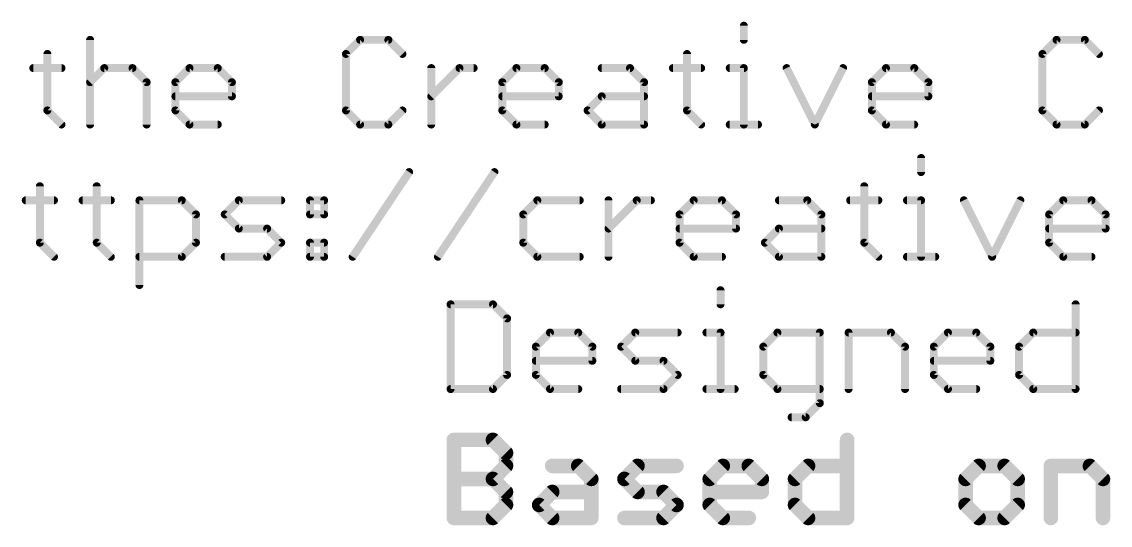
# Model space of a CAD drawing. Extents: x -24 to 83, y -23 to 53.
# Drawn here: x -0.54 to 20.36, y -22.86 to -13.19 of the extents above; entities that cross this region are included whole.
import ezdxf

# ---------------------------------------------------------------- set-up
doc = ezdxf.new("R2010")
doc.units = 0
doc.layers.add('51', color=53, linetype='CONTINUOUS')

msp = doc.modelspace()

# ---------------------------------------------------------------- linework, layer by layer
at = {"layer": '51'}
for points, const_width in [([(13.3262, -13.2656), (13.3262, -13.5368)], 0.1524), ([(0.7764, -13.5368), (0.7764, -15.1638)], 0.1524), ([(5.959, -13.5368), (5.6879, -13.808)], 0.1524), ([(6.5014, -13.5368), (5.959, -13.5368)], 0.1524), ([(6.7725, -13.808), (6.5014, -13.5368)], 0.1524), ([(19.3291, -13.5368), (19.058, -13.808)], 0.1524), ([(19.8715, -13.5368), (19.3291, -13.5368)], 0.1524), ([(20.1426, -13.808), (19.8715, -13.5368)], 0.1524), ([(-0.0439, -13.808), (-0.0439, -14.8926)], 0.1524), ([(5.6879, -13.808), (5.6879, -14.8926)], 0.1524), ([(12.2348, -13.808), (12.2348, -14.8926)], 0.1524), ([(19.058, -13.808), (19.058, -14.8926)], 0.1524), ([(-0.315, -14.0791), (0.2273, -14.0791)], 0.1524), ([(0.7764, -14.3503), (1.0476, -14.0791)], 0.1524), ([(1.0476, -14.0791), (1.5899, -14.0791)], 0.1524), ([(1.5899, -14.0791), (1.8611, -14.3503)], 0.1524), ([(2.4136, -14.3503), (2.6847, -14.0791)], 0.1524), ([(2.6847, -14.0791), (3.2271, -14.0791)], 0.1524), ([(3.2271, -14.0791), (3.4982, -14.3503)], 0.1524), ([(7.325, -15.1638), (7.325, -14.0791)], 0.1524), ([(7.325, -14.6215), (7.8674, -14.0791)], 0.1524), ([(7.8674, -14.0791), (8.1385, -14.0791)], 0.1524), ([(8.6893, -14.3503), (8.9605, -14.0791)], 0.1524), ([(8.9605, -14.0791), (9.5028, -14.0791)], 0.1524), ([(9.5028, -14.0791), (9.774, -14.3503)], 0.1524), ([(10.5976, -14.0791), (11.14, -14.0791)], 0.1524), ([(11.14, -14.0791), (11.4111, -14.3503)], 0.1524), ([(11.9636, -14.0791), (12.506, -14.0791)], 0.1524), ([(13.0551, -14.0791), (13.3262, -14.0791)], 0.1524), ([(13.3262, -14.0791), (13.3262, -15.1638)], 0.1524), ([(14.1465, -14.0791), (14.6888, -15.1638)], 0.1524), ([(14.6888, -15.1638), (15.2312, -14.0791)], 0.1524), ([(15.7837, -14.3503), (16.0548, -14.0791)], 0.1524), ([(16.0548, -14.0791), (16.5972, -14.0791)], 0.1524), ([(16.5972, -14.0791), (16.8683, -14.3503)], 0.1524), ([(1.8611, -14.3503), (1.8611, -15.1638)], 0.1524), ([(2.4136, -14.8926), (2.4136, -14.3503)], 0.1524), ([(3.4982, -14.3503), (3.4982, -14.6215)], 0.1524), ([(8.6893, -14.8926), (8.6893, -14.3503)], 0.1524), ([(9.774, -14.3503), (9.774, -14.6215)], 0.1524), ([(11.4111, -14.3503), (11.4111, -15.1638)], 0.1524), ([(15.7837, -14.8926), (15.7837, -14.3503)], 0.1524), ([(16.8683, -14.3503), (16.8683, -14.6215)], 0.1524), ([(3.4982, -14.6215), (2.4136, -14.6215)], 0.1524), ([(9.774, -14.6215), (8.6893, -14.6215)], 0.1524), ([(10.3265, -14.8926), (10.5976, -14.6215)], 0.1524), ([(10.5976, -14.6215), (11.4111, -14.6215)], 0.1524), ([(16.8683, -14.6215), (15.7837, -14.6215)], 0.1524), ([(-0.0439, -14.8926), (0.2273, -15.1638)], 0.1524), ([(2.6847, -15.1638), (2.4136, -14.8926)], 0.1524), ([(5.6879, -14.8926), (5.959, -15.1638)], 0.1524), ([(6.5014, -15.1638), (6.7725, -14.8926)], 0.1524), ([(8.9605, -15.1638), (8.6893, -14.8926)], 0.1524), ([(10.5976, -15.1638), (10.3265, -14.8926)], 0.1524), ([(12.2348, -14.8926), (12.506, -15.1638)], 0.1524), ([(16.0548, -15.1638), (15.7837, -14.8926)], 0.1524), ([(19.058, -14.8926), (19.3291, -15.1638)], 0.1524), ([(19.8715, -15.1638), (20.1426, -14.8926)], 0.1524), ([(3.2271, -15.1638), (2.6847, -15.1638)], 0.1524), ([(5.959, -15.1638), (6.5014, -15.1638)], 0.1524), ([(9.5028, -15.1638), (8.9605, -15.1638)], 0.1524), ([(11.4111, -15.1638), (10.5976, -15.1638)], 0.1524), ([(13.0551, -15.1638), (13.5974, -15.1638)], 0.1524), ([(16.5972, -15.1638), (16.0548, -15.1638)], 0.1524), ([(19.3291, -15.1638), (19.8715, -15.1638)], 0.1524), ([(16.729, -15.8056), (16.729, -16.0768)], 0.1524), ([(5.8163, -17.7038), (6.9009, -16.0768)], 0.1524), ([(7.4534, -17.7038), (8.5381, -16.0768)], 0.1524), ([(-0.1883, -16.348), (-0.1883, -17.4326)], 0.1524), ([(0.9031, -16.348), (0.9031, -17.4326)], 0.1524), ([(15.6375, -16.348), (15.6375, -17.4326)], 0.1524), ([(-0.4595, -16.6191), (0.0828, -16.6191)], 0.1524), ([(0.632, -16.6191), (1.1743, -16.6191)], 0.1524), ([(1.7234, -18.2461), (1.7234, -16.6191)], 0.1524), ([(1.7234, -16.6191), (2.5369, -16.6191)], 0.1524), ([(2.5369, -16.6191), (2.808, -16.8903)], 0.1524), ([(3.3605, -16.8903), (3.6317, -16.6191)], 0.1524), ([(3.6317, -16.6191), (4.4452, -16.6191)], 0.1524), ([(4.9977, -16.6191), (5.2689, -16.6191)], 0.1524), ([(4.9977, -16.8903), (4.9977, -16.6191)], 0.1524), ([(5.2689, -16.6191), (5.2689, -16.8903)], 0.1524), ([(9.3618, -16.6191), (9.0906, -16.8903)], 0.1524), ([(10.1753, -16.6191), (9.3618, -16.6191)], 0.1524), ([(10.7277, -17.7038), (10.7277, -16.6191)], 0.1524), ([(10.7277, -17.1615), (11.2701, -16.6191)], 0.1524), ([(11.2701, -16.6191), (11.5412, -16.6191)], 0.1524), ([(12.092, -16.8903), (12.3632, -16.6191)], 0.1524), ([(12.3632, -16.6191), (12.9055, -16.6191)], 0.1524), ([(12.9055, -16.6191), (13.1767, -16.8903)], 0.1524), ([(14.0004, -16.6191), (14.5427, -16.6191)], 0.1524), ([(14.5427, -16.6191), (14.8139, -16.8903)], 0.1524), ([(15.3664, -16.6191), (15.9087, -16.6191)], 0.1524), ([(16.4578, -16.6191), (16.729, -16.6191)], 0.1524), ([(16.729, -16.6191), (16.729, -17.7038)], 0.1524), ([(17.5492, -16.6191), (18.0916, -17.7038)], 0.1524), ([(18.0916, -17.7038), (18.6339, -16.6191)], 0.1524), ([(19.1864, -16.8903), (19.4576, -16.6191)], 0.1524), ([(19.4576, -16.6191), (19.9999, -16.6191)], 0.1524), ([(19.9999, -16.6191), (20.271, -16.8903)], 0.1524), ([(2.808, -16.8903), (2.808, -17.4326)], 0.1524), ([(3.6317, -17.1615), (3.3605, -16.8903)], 0.1524), ([(5.2689, -16.8903), (4.9977, -16.8903)], 0.1524), ([(9.0906, -16.8903), (9.0906, -17.4326)], 0.1524), ([(12.092, -17.4326), (12.092, -16.8903)], 0.1524), ([(13.1767, -16.8903), (13.1767, -17.1615)], 0.1524), ([(14.8139, -16.8903), (14.8139, -17.7038)], 0.1524), ([(19.1864, -17.4326), (19.1864, -16.8903)], 0.1524), ([(20.271, -16.8903), (20.271, -17.1615)], 0.1524), ([(4.174, -17.1615), (3.6317, -17.1615)], 0.1524), ([(4.4452, -17.4326), (4.174, -17.1615)], 0.1524), ([(13.1767, -17.1615), (12.092, -17.1615)], 0.1524), ([(13.7292, -17.4326), (14.0004, -17.1615)], 0.1524), ([(14.0004, -17.1615), (14.8139, -17.1615)], 0.1524), ([(20.271, -17.1615), (19.1864, -17.1615)], 0.1524), ([(-0.1883, -17.4326), (0.0828, -17.7038)], 0.1524), ([(0.9031, -17.4326), (1.1743, -17.7038)], 0.1524), ([(2.808, -17.4326), (2.5369, -17.7038)], 0.1524), ([(4.174, -17.7038), (4.4452, -17.4326)], 0.1524), ([(4.9977, -17.4326), (5.2689, -17.4326)], 0.1524), ([(4.9977, -17.7038), (4.9977, -17.4326)], 0.1524), ([(5.2689, -17.4326), (5.2689, -17.7038)], 0.1524), ([(9.0906, -17.4326), (9.3618, -17.7038)], 0.1524), ([(12.3632, -17.7038), (12.092, -17.4326)], 0.1524), ([(14.0004, -17.7038), (13.7292, -17.4326)], 0.1524), ([(15.6375, -17.4326), (15.9087, -17.7038)], 0.1524), ([(19.4576, -17.7038), (19.1864, -17.4326)], 0.1524), ([(2.5369, -17.7038), (1.7234, -17.7038)], 0.1524), ([(3.3605, -17.7038), (4.174, -17.7038)], 0.1524), ([(5.2689, -17.7038), (4.9977, -17.7038)], 0.1524), ([(9.3618, -17.7038), (10.1753, -17.7038)], 0.1524), ([(12.9055, -17.7038), (12.3632, -17.7038)], 0.1524), ([(14.8139, -17.7038), (14.0004, -17.7038)], 0.1524), ([(16.4578, -17.7038), (17.0001, -17.7038)], 0.1524), ([(19.9999, -17.7038), (19.4576, -17.7038)], 0.1524), ([(12.8788, -18.3456), (12.8788, -18.6168)], 0.1524), ([(7.6962, -18.6168), (7.6962, -20.2438)], 0.1524), ([(8.5097, -18.6168), (7.6962, -18.6168)], 0.1524), ([(8.7809, -18.888), (8.5097, -18.6168)], 0.1524), ([(19.6952, -18.6168), (19.6952, -20.2438)], 0.1524), ([(8.7809, -19.9726), (8.7809, -18.888)], 0.1524), ([(9.3334, -19.4303), (9.6045, -19.1591)], 0.1524), ([(9.6045, -19.1591), (10.1469, -19.1591)], 0.1524), ([(10.1469, -19.1591), (10.418, -19.4303)], 0.1524), ([(10.9705, -19.4303), (11.2417, -19.1591)], 0.1524), ([(11.2417, -19.1591), (12.0552, -19.1591)], 0.1524), ([(12.6077, -19.1591), (12.8788, -19.1591)], 0.1524), ([(12.8788, -19.1591), (12.8788, -20.2438)], 0.1524), ([(13.9703, -19.1591), (13.6991, -19.4303)], 0.1524), ([(14.7838, -19.1591), (13.9703, -19.1591)], 0.1524), ([(14.7838, -20.515), (14.7838, -19.1591)], 0.1524), ([(15.3363, -20.2438), (15.3363, -19.1591)], 0.1524), ([(15.3363, -19.1591), (16.1498, -19.1591)], 0.1524), ([(16.1498, -19.1591), (16.4209, -19.4303)], 0.1524), ([(16.9734, -19.4303), (17.2446, -19.1591)], 0.1524), ([(17.2446, -19.1591), (17.7869, -19.1591)], 0.1524), ([(17.7869, -19.1591), (18.0581, -19.4303)], 0.1524), ([(18.6106, -19.4303), (18.8817, -19.1591)], 0.1524), ([(18.8817, -19.1591), (19.6952, -19.1591)], 0.1524), ([(9.3334, -19.9726), (9.3334, -19.4303)], 0.1524), ([(10.418, -19.4303), (10.418, -19.7015)], 0.1524), ([(11.2417, -19.7015), (10.9705, -19.4303)], 0.1524), ([(13.6991, -19.4303), (13.6991, -19.9726)], 0.1524), ([(16.4209, -19.4303), (16.4209, -20.2438)], 0.1524), ([(16.9734, -19.9726), (16.9734, -19.4303)], 0.1524), ([(18.0581, -19.4303), (18.0581, -19.7015)], 0.1524), ([(18.6106, -19.9726), (18.6106, -19.4303)], 0.1524), ([(10.418, -19.7015), (9.3334, -19.7015)], 0.1524), ([(11.784, -19.7015), (11.2417, -19.7015)], 0.1524), ([(12.0552, -19.9726), (11.784, -19.7015)], 0.1524), ([(18.0581, -19.7015), (16.9734, -19.7015)], 0.1524), ([(8.5097, -20.2438), (8.7809, -19.9726)], 0.1524), ([(9.6045, -20.2438), (9.3334, -19.9726)], 0.1524), ([(11.784, -20.2438), (12.0552, -19.9726)], 0.1524), ([(13.6991, -19.9726), (13.9703, -20.2438)], 0.1524), ([(17.2446, -20.2438), (16.9734, -19.9726)], 0.1524), ([(18.8817, -20.2438), (18.6106, -19.9726)], 0.1524), ([(7.6962, -20.2438), (8.5097, -20.2438)], 0.1524), ([(10.1469, -20.2438), (9.6045, -20.2438)], 0.1524), ([(10.9705, -20.2438), (11.784, -20.2438)], 0.1524), ([(12.6077, -20.2438), (13.15, -20.2438)], 0.1524), ([(13.9703, -20.2438), (14.7838, -20.2438)], 0.1524), ([(17.7869, -20.2438), (17.2446, -20.2438)], 0.1524), ([(19.6952, -20.2438), (18.8817, -20.2438)], 0.1524), ([(14.5126, -20.7861), (14.7838, -20.515)], 0.1524), ([(14.2414, -20.7861), (14.5126, -20.7861)], 0.1524), ([(7.7597, -22.7203), (7.7597, -21.2204)], 0.2794), ([(7.7597, -21.2204), (8.5096, -21.2204)], 0.2794), ([(8.5096, -21.2204), (8.7596, -21.4704)], 0.2794), ([(15.3082, -21.2204), (15.3082, -22.7203)], 0.2794), ([(8.7596, -21.4704), (8.7596, -21.7204)], 0.2794), ([(8.7596, -21.7204), (8.5096, -21.9704)], 0.2794), ([(9.6468, -21.7204), (10.1468, -21.7204)], 0.2794), ([(10.1468, -21.7204), (10.3968, -21.9704)], 0.2794), ([(11.034, -21.9704), (11.284, -21.7204)], 0.2794), ([(11.284, -21.7204), (12.0339, -21.7204)], 0.2794), ([(12.6712, -21.9704), (12.9211, -21.7204)], 0.2794), ([(12.9211, -21.7204), (13.4211, -21.7204)], 0.2794), ([(13.4211, -21.7204), (13.6711, -21.9704)], 0.2794), ([(14.3083, -21.9704), (14.5583, -21.7204)], 0.2794), ([(14.5583, -21.7204), (15.3082, -21.7204)], 0.2794), ([(17.8326, -21.7204), (17.5826, -21.9704)], 0.2794), ([(18.3326, -21.7204), (17.8326, -21.7204)], 0.2794), ([(18.5826, -21.9704), (18.3326, -21.7204)], 0.2794), ([(19.2198, -22.7203), (19.2198, -21.7204)], 0.2794), ([(19.2198, -21.7204), (19.9697, -21.7204)], 0.2794), ([(19.9697, -21.7204), (20.2197, -21.9704)], 0.2794), ([(7.7597, -21.9704), (8.5096, -21.9704)], 0.2794), ([(8.5096, -21.9704), (8.7596, -22.2203)], 0.2794), ([(10.3968, -21.9704), (10.3968, -22.7203)], 0.2794), ([(11.284, -22.2203), (11.034, -21.9704)], 0.2794), ([(12.6712, -22.4703), (12.6712, -21.9704)], 0.2794), ([(13.6711, -21.9704), (13.6711, -22.2203)], 0.2794), ([(14.3083, -22.4703), (14.3083, -21.9704)], 0.2794), ([(17.5826, -21.9704), (17.5826, -22.4703)], 0.2794), ([(18.5826, -22.4703), (18.5826, -21.9704)], 0.2794), ([(20.2197, -21.9704), (20.2197, -22.7203)], 0.2794), ([(8.7596, -22.2203), (8.7596, -22.4703)], 0.2794), ([(9.3969, -22.4703), (9.6468, -22.2203)], 0.2794), ([(9.6468, -22.2203), (10.3968, -22.2203)], 0.2794), ([(11.784, -22.2203), (11.284, -22.2203)], 0.2794), ([(12.0339, -22.4703), (11.784, -22.2203)], 0.2794), ([(13.6711, -22.2203), (12.6712, -22.2203)], 0.2794), ([(8.7596, -22.4703), (8.5096, -22.7203)], 0.2794), ([(9.6468, -22.7203), (9.3969, -22.4703)], 0.2794), ([(11.784, -22.7203), (12.0339, -22.4703)], 0.2794), ([(12.9211, -22.7203), (12.6712, -22.4703)], 0.2794), ([(14.5583, -22.7203), (14.3083, -22.4703)], 0.2794), ([(17.5826, -22.4703), (17.8326, -22.7203)], 0.2794), ([(18.3326, -22.7203), (18.5826, -22.4703)], 0.2794), ([(8.5096, -22.7203), (7.7597, -22.7203)], 0.2794), ([(10.3968, -22.7203), (9.6468, -22.7203)], 0.2794), ([(11.034, -22.7203), (11.784, -22.7203)], 0.2794), ([(13.4211, -22.7203), (12.9211, -22.7203)], 0.2794), ([(15.3082, -22.7203), (14.5583, -22.7203)], 0.2794), ([(17.8326, -22.7203), (18.3326, -22.7203)], 0.2794)]:
    msp.add_lwpolyline(points, dxfattribs=dict(at, const_width=const_width))
for points, const_width in [([(13.3643, -13.2656, 1), (13.2881, -13.2656)], 0.0762), ([(0.8145, -13.5368, 1), (0.7383, -13.5368)], 0.0762), ([(5.959, -13.4987, 1), (5.959, -13.5749)], 0.0762), ([(5.986, -13.5638, 1), (5.9321, -13.5099)], 0.0762), ([(6.5283, -13.5099, 1), (6.4744, -13.5638)], 0.0762), ([(6.5014, -13.5749, 1), (6.5014, -13.4987)], 0.0762), ([(13.2881, -13.5368, 1), (13.3643, -13.5368)], 0.0762), ([(19.3291, -13.4987, 1), (19.3291, -13.5749)], 0.0762), ([(19.3561, -13.5638, 1), (19.3022, -13.5099)], 0.0762), ([(19.8984, -13.5099, 1), (19.8445, -13.5638)], 0.0762), ([(19.8715, -13.5749, 1), (19.8715, -13.4987)], 0.0762), ([(-0.0058, -13.808, 1), (-0.082, -13.808)], 0.0762), ([(5.6609, -13.781, 1), (5.7148, -13.8349)], 0.0762), ([(5.726, -13.808, 1), (5.6498, -13.808)], 0.0762), ([(6.7456, -13.8349, 1), (6.7995, -13.781)], 0.0762), ([(12.2729, -13.808, 1), (12.1967, -13.808)], 0.0762), ([(19.031, -13.781, 1), (19.0849, -13.8349)], 0.0762), ([(19.0961, -13.808, 1), (19.0199, -13.808)], 0.0762), ([(20.1157, -13.8349, 1), (20.1696, -13.781)], 0.0762), ([(-0.315, -14.041, 1), (-0.315, -14.1172)], 0.0762), ([(0.2273, -14.1172, 1), (0.2273, -14.041)], 0.0762), ([(1.0476, -14.041, 1), (1.0476, -14.1172)], 0.0762), ([(1.0745, -14.1061, 1), (1.0206, -14.0522)], 0.0762), ([(1.6168, -14.0522, 1), (1.563, -14.1061)], 0.0762), ([(1.5899, -14.1172, 1), (1.5899, -14.041)], 0.0762), ([(2.6847, -14.041, 1), (2.6847, -14.1172)], 0.0762), ([(2.7117, -14.1061, 1), (2.6578, -14.0522)], 0.0762), ([(3.254, -14.0522, 1), (3.2001, -14.1061)], 0.0762), ([(3.2271, -14.1172, 1), (3.2271, -14.041)], 0.0762), ([(7.3631, -14.0791, 1), (7.2869, -14.0791)], 0.0762), ([(7.8674, -14.041, 1), (7.8674, -14.1172)], 0.0762), ([(7.8943, -14.1061, 1), (7.8404, -14.0522)], 0.0762), ([(8.1385, -14.1172, 1), (8.1385, -14.041)], 0.0762), ([(8.9605, -14.041, 1), (8.9605, -14.1172)], 0.0762), ([(8.9874, -14.1061, 1), (8.9335, -14.0522)], 0.0762), ([(9.5298, -14.0522, 1), (9.4759, -14.1061)], 0.0762), ([(9.5028, -14.1172, 1), (9.5028, -14.041)], 0.0762), ([(10.5976, -14.041, 1), (10.5976, -14.1172)], 0.0762), ([(11.1669, -14.0522, 1), (11.113, -14.1061)], 0.0762), ([(11.14, -14.1172, 1), (11.14, -14.041)], 0.0762), ([(11.9636, -14.041, 1), (11.9636, -14.1172)], 0.0762), ([(12.506, -14.1172, 1), (12.506, -14.041)], 0.0762), ([(13.0551, -14.041, 1), (13.0551, -14.1172)], 0.0762), ([(13.3643, -14.0791, 1), (13.2881, -14.0791)], 0.0762), ([(13.3262, -14.1172, 1), (13.3262, -14.041)], 0.0762), ([(14.1806, -14.0621, 1), (14.1124, -14.0962)], 0.0762), ([(15.2652, -14.0962, 1), (15.1971, -14.0621)], 0.0762), ([(16.0548, -14.041, 1), (16.0548, -14.1172)], 0.0762), ([(16.0818, -14.1061, 1), (16.0279, -14.0522)], 0.0762), ([(16.6241, -14.0522, 1), (16.5702, -14.1061)], 0.0762), ([(16.5972, -14.1172, 1), (16.5972, -14.041)], 0.0762), ([(0.7495, -14.3234, 1), (0.8033, -14.3772)], 0.0762), ([(1.8992, -14.3503, 1), (1.823, -14.3503)], 0.0762), ([(1.8341, -14.3772, 1), (1.888, -14.3234)], 0.0762), ([(2.4517, -14.3503, 1), (2.3755, -14.3503)], 0.0762), ([(2.3866, -14.3234, 1), (2.4405, -14.3772)], 0.0762), ([(3.5363, -14.3503, 1), (3.4601, -14.3503)], 0.0762), ([(3.4713, -14.3772, 1), (3.5252, -14.3234)], 0.0762), ([(8.7274, -14.3503, 1), (8.6512, -14.3503)], 0.0762), ([(8.6624, -14.3234, 1), (8.7163, -14.3772)], 0.0762), ([(9.8121, -14.3503, 1), (9.7359, -14.3503)], 0.0762), ([(9.747, -14.3772, 1), (9.8009, -14.3234)], 0.0762), ([(11.4492, -14.3503, 1), (11.373, -14.3503)], 0.0762), ([(11.3842, -14.3772, 1), (11.4381, -14.3234)], 0.0762), ([(15.8218, -14.3503, 1), (15.7456, -14.3503)], 0.0762), ([(15.7567, -14.3234, 1), (15.8106, -14.3772)], 0.0762), ([(16.9064, -14.3503, 1), (16.8302, -14.3503)], 0.0762), ([(16.8414, -14.3772, 1), (16.8953, -14.3234)], 0.0762), ([(2.4136, -14.5834, 1), (2.4136, -14.6596)], 0.0762), ([(3.4601, -14.6215, 1), (3.5363, -14.6215)], 0.0762), ([(3.4982, -14.6596, 1), (3.4982, -14.5834)], 0.0762), ([(7.2981, -14.5945, 1), (7.352, -14.6484)], 0.0762), ([(8.6893, -14.5834, 1), (8.6893, -14.6596)], 0.0762), ([(9.7359, -14.6215, 1), (9.8121, -14.6215)], 0.0762), ([(9.774, -14.6596, 1), (9.774, -14.5834)], 0.0762), ([(10.5976, -14.5834, 1), (10.5976, -14.6596)], 0.0762), ([(10.6246, -14.6484, 1), (10.5707, -14.5945)], 0.0762), ([(11.4111, -14.6596, 1), (11.4111, -14.5834)], 0.0762), ([(15.7837, -14.5834, 1), (15.7837, -14.6596)], 0.0762), ([(16.8302, -14.6215, 1), (16.9064, -14.6215)], 0.0762), ([(16.8683, -14.6596, 1), (16.8683, -14.5834)], 0.0762), ([(-0.0169, -14.8657, 1), (-0.0708, -14.9196)], 0.0762), ([(2.4405, -14.8657, 1), (2.3866, -14.9196)], 0.0762), ([(5.7148, -14.8657, 1), (5.6609, -14.9196)], 0.0762), ([(6.7995, -14.9196, 1), (6.7456, -14.8657)], 0.0762), ([(8.7163, -14.8657, 1), (8.6624, -14.9196)], 0.0762), ([(10.3534, -14.8657, 1), (10.2995, -14.9196)], 0.0762), ([(10.2995, -14.8657, 1), (10.3534, -14.9196)], 0.0762), ([(12.2617, -14.8657, 1), (12.2079, -14.9196)], 0.0762), ([(15.8106, -14.8657, 1), (15.7567, -14.9196)], 0.0762), ([(19.0849, -14.8657, 1), (19.031, -14.9196)], 0.0762), ([(20.1696, -14.9196, 1), (20.1157, -14.8657)], 0.0762), ([(-0.082, -14.8926, 1), (-0.0058, -14.8926)], 0.0762), ([(2.3755, -14.8926, 1), (2.4517, -14.8926)], 0.0762), ([(5.6498, -14.8926, 1), (5.726, -14.8926)], 0.0762), ([(8.6512, -14.8926, 1), (8.7274, -14.8926)], 0.0762), ([(12.1967, -14.8926, 1), (12.2729, -14.8926)], 0.0762), ([(15.7456, -14.8926, 1), (15.8218, -14.8926)], 0.0762), ([(19.0199, -14.8926, 1), (19.0961, -14.8926)], 0.0762), ([(0.2004, -15.1907, 1), (0.2542, -15.1369)], 0.0762), ([(0.7383, -15.1638, 1), (0.8145, -15.1638)], 0.0762), ([(1.823, -15.1638, 1), (1.8992, -15.1638)], 0.0762), ([(2.6847, -15.1257, 1), (2.6847, -15.2019)], 0.0762), ([(2.6578, -15.1907, 1), (2.7117, -15.1369)], 0.0762), ([(3.2271, -15.2019, 1), (3.2271, -15.1257)], 0.0762), ([(5.959, -15.1257, 1), (5.959, -15.2019)], 0.0762), ([(5.9321, -15.1907, 1), (5.986, -15.1369)], 0.0762), ([(6.4744, -15.1369, 1), (6.5283, -15.1907)], 0.0762), ([(6.5014, -15.2019, 1), (6.5014, -15.1257)], 0.0762), ([(7.2869, -15.1638, 1), (7.3631, -15.1638)], 0.0762), ([(8.9605, -15.1257, 1), (8.9605, -15.2019)], 0.0762), ([(8.9335, -15.1907, 1), (8.9874, -15.1369)], 0.0762), ([(9.5028, -15.2019, 1), (9.5028, -15.1257)], 0.0762), ([(10.5976, -15.1257, 1), (10.5976, -15.2019)], 0.0762), ([(10.5707, -15.1907, 1), (10.6246, -15.1369)], 0.0762), ([(11.373, -15.1638, 1), (11.4492, -15.1638)], 0.0762), ([(11.4111, -15.2019, 1), (11.4111, -15.1257)], 0.0762), ([(12.479, -15.1907, 1), (12.5329, -15.1369)], 0.0762), ([(13.0551, -15.1257, 1), (13.0551, -15.2019)], 0.0762), ([(13.2881, -15.1638, 1), (13.3643, -15.1638)], 0.0762), ([(13.5974, -15.2019, 1), (13.5974, -15.1257)], 0.0762), ([(14.6548, -15.1468, 1), (14.7229, -15.1808)], 0.0762), ([(14.6548, -15.1808, 1), (14.7229, -15.1468)], 0.0762), ([(16.0548, -15.1257, 1), (16.0548, -15.2019)], 0.0762), ([(16.0279, -15.1907, 1), (16.0818, -15.1369)], 0.0762), ([(16.5972, -15.2019, 1), (16.5972, -15.1257)], 0.0762), ([(19.3291, -15.1257, 1), (19.3291, -15.2019)], 0.0762), ([(19.3022, -15.1907, 1), (19.3561, -15.1369)], 0.0762), ([(19.8445, -15.1369, 1), (19.8984, -15.1907)], 0.0762), ([(19.8715, -15.2019, 1), (19.8715, -15.1257)], 0.0762), ([(16.7671, -15.8056, 1), (16.6909, -15.8056)], 0.0762), ([(6.9326, -16.0979, 1), (6.8692, -16.0557)], 0.0762), ([(8.5698, -16.0979, 1), (8.5064, -16.0557)], 0.0762), ([(16.6909, -16.0768, 1), (16.7671, -16.0768)], 0.0762), ([(-0.1502, -16.348, 1), (-0.2264, -16.348)], 0.0762), ([(0.9412, -16.348, 1), (0.865, -16.348)], 0.0762), ([(15.6756, -16.348, 1), (15.5994, -16.348)], 0.0762), ([(-0.4595, -16.581, 1), (-0.4595, -16.6572)], 0.0762), ([(0.0828, -16.6572, 1), (0.0828, -16.581)], 0.0762), ([(0.632, -16.581, 1), (0.632, -16.6572)], 0.0762), ([(1.1743, -16.6572, 1), (1.1743, -16.581)], 0.0762), ([(1.7615, -16.6191, 1), (1.6853, -16.6191)], 0.0762), ([(1.7234, -16.581, 1), (1.7234, -16.6572)], 0.0762), ([(2.5638, -16.5922, 1), (2.5099, -16.6461)], 0.0762), ([(2.5369, -16.6572, 1), (2.5369, -16.581)], 0.0762), ([(3.6317, -16.581, 1), (3.6317, -16.6572)], 0.0762), ([(3.6586, -16.6461, 1), (3.6048, -16.5922)], 0.0762), ([(4.4452, -16.6572, 1), (4.4452, -16.581)], 0.0762), ([(4.9977, -16.581, 1), (4.9977, -16.6572)], 0.0762), ([(5.0358, -16.6191, 1), (4.9596, -16.6191)], 0.0762), ([(5.307, -16.6191, 1), (5.2308, -16.6191)], 0.0762), ([(5.2689, -16.6572, 1), (5.2689, -16.581)], 0.0762), ([(9.3618, -16.581, 1), (9.3618, -16.6572)], 0.0762), ([(9.3887, -16.6461, 1), (9.3348, -16.5922)], 0.0762), ([(10.1753, -16.6572, 1), (10.1753, -16.581)], 0.0762), ([(10.7658, -16.6191, 1), (10.6896, -16.6191)], 0.0762), ([(11.2701, -16.581, 1), (11.2701, -16.6572)], 0.0762), ([(11.297, -16.6461, 1), (11.2431, -16.5922)], 0.0762), ([(11.5412, -16.6572, 1), (11.5412, -16.581)], 0.0762), ([(12.3632, -16.581, 1), (12.3632, -16.6572)], 0.0762), ([(12.3901, -16.6461, 1), (12.3363, -16.5922)], 0.0762), ([(12.9325, -16.5922, 1), (12.8786, -16.6461)], 0.0762), ([(12.9055, -16.6572, 1), (12.9055, -16.581)], 0.0762), ([(14.0004, -16.581, 1), (14.0004, -16.6572)], 0.0762), ([(14.5696, -16.5922, 1), (14.5158, -16.6461)], 0.0762), ([(14.5427, -16.6572, 1), (14.5427, -16.581)], 0.0762), ([(15.3664, -16.581, 1), (15.3664, -16.6572)], 0.0762), ([(15.9087, -16.6572, 1), (15.9087, -16.581)], 0.0762), ([(16.4578, -16.581, 1), (16.4578, -16.6572)], 0.0762), ([(16.7671, -16.6191, 1), (16.6909, -16.6191)], 0.0762), ([(16.729, -16.6572, 1), (16.729, -16.581)], 0.0762), ([(17.5833, -16.6021, 1), (17.5152, -16.6362)], 0.0762), ([(18.668, -16.6362, 1), (18.5998, -16.6021)], 0.0762), ([(19.4576, -16.581, 1), (19.4576, -16.6572)], 0.0762), ([(19.4845, -16.6461, 1), (19.4306, -16.5922)], 0.0762), ([(20.0268, -16.5922, 1), (19.9729, -16.6461)], 0.0762), ([(19.9999, -16.6572, 1), (19.9999, -16.581)], 0.0762), ([(2.8461, -16.8903, 1), (2.7699, -16.8903)], 0.0762), ([(2.7811, -16.9172, 1), (2.835, -16.8634)], 0.0762), ([(3.3875, -16.8634, 1), (3.3336, -16.9172)], 0.0762), ([(3.3336, -16.8634, 1), (3.3875, -16.9172)], 0.0762), ([(4.9977, -16.8522, 1), (4.9977, -16.9284)], 0.0762), ([(4.9596, -16.8903, 1), (5.0358, -16.8903)], 0.0762), ([(5.2308, -16.8903, 1), (5.307, -16.8903)], 0.0762), ([(5.2689, -16.9284, 1), (5.2689, -16.8522)], 0.0762), ([(9.1287, -16.8903, 1), (9.0525, -16.8903)], 0.0762), ([(9.0636, -16.8634, 1), (9.1175, -16.9172)], 0.0762), ([(12.1301, -16.8903, 1), (12.0539, -16.8903)], 0.0762), ([(12.0651, -16.8634, 1), (12.119, -16.9172)], 0.0762), ([(13.2148, -16.8903, 1), (13.1386, -16.8903)], 0.0762), ([(13.1498, -16.9172, 1), (13.2036, -16.8634)], 0.0762), ([(14.852, -16.8903, 1), (14.7758, -16.8903)], 0.0762), ([(14.7869, -16.9172, 1), (14.8408, -16.8634)], 0.0762), ([(19.2245, -16.8903, 1), (19.1483, -16.8903)], 0.0762), ([(19.1594, -16.8634, 1), (19.2133, -16.9172)], 0.0762), ([(20.3091, -16.8903, 1), (20.2329, -16.8903)], 0.0762), ([(20.2441, -16.9172, 1), (20.298, -16.8634)], 0.0762), ([(3.6317, -17.1234, 1), (3.6317, -17.1996)], 0.0762), ([(3.6048, -17.1884, 1), (3.6586, -17.1345)], 0.0762), ([(4.201, -17.1345, 1), (4.1471, -17.1884)], 0.0762), ([(4.174, -17.1996, 1), (4.174, -17.1234)], 0.0762), ([(10.7008, -17.1345, 1), (10.7547, -17.1884)], 0.0762), ([(12.092, -17.1234, 1), (12.092, -17.1996)], 0.0762), ([(13.1386, -17.1615, 1), (13.2148, -17.1615)], 0.0762), ([(13.1767, -17.1996, 1), (13.1767, -17.1234)], 0.0762), ([(14.0004, -17.1234, 1), (14.0004, -17.1996)], 0.0762), ([(14.0273, -17.1884, 1), (13.9734, -17.1345)], 0.0762), ([(14.8139, -17.1996, 1), (14.8139, -17.1234)], 0.0762), ([(19.1864, -17.1234, 1), (19.1864, -17.1996)], 0.0762), ([(20.2329, -17.1615, 1), (20.3091, -17.1615)], 0.0762), ([(20.271, -17.1996, 1), (20.271, -17.1234)], 0.0762), ([(-0.1614, -17.4057, 1), (-0.2153, -17.4596)], 0.0762), ([(-0.2264, -17.4326, 1), (-0.1502, -17.4326)], 0.0762), ([(0.9301, -17.4057, 1), (0.8762, -17.4596)], 0.0762), ([(0.865, -17.4326, 1), (0.9412, -17.4326)], 0.0762), ([(2.7699, -17.4326, 1), (2.8461, -17.4326)], 0.0762), ([(2.835, -17.4596, 1), (2.7811, -17.4057)], 0.0762), ([(4.4721, -17.4596, 1), (4.4183, -17.4057)], 0.0762), ([(4.4183, -17.4596, 1), (4.4721, -17.4057)], 0.0762), ([(4.9977, -17.3945, 1), (4.9977, -17.4707)], 0.0762), ([(5.0358, -17.4326, 1), (4.9596, -17.4326)], 0.0762), ([(5.307, -17.4326, 1), (5.2308, -17.4326)], 0.0762), ([(5.2689, -17.4707, 1), (5.2689, -17.3945)], 0.0762), ([(9.1175, -17.4057, 1), (9.0636, -17.4596)], 0.0762), ([(9.0525, -17.4326, 1), (9.1287, -17.4326)], 0.0762), ([(12.119, -17.4057, 1), (12.0651, -17.4596)], 0.0762), ([(12.0539, -17.4326, 1), (12.1301, -17.4326)], 0.0762), ([(13.7561, -17.4057, 1), (13.7023, -17.4596)], 0.0762), ([(13.7023, -17.4057, 1), (13.7561, -17.4596)], 0.0762), ([(15.6645, -17.4057, 1), (15.6106, -17.4596)], 0.0762), ([(15.5994, -17.4326, 1), (15.6756, -17.4326)], 0.0762), ([(19.2133, -17.4057, 1), (19.1594, -17.4596)], 0.0762), ([(19.1483, -17.4326, 1), (19.2245, -17.4326)], 0.0762), ([(0.0559, -17.7307, 1), (0.1098, -17.6769)], 0.0762), ([(1.1473, -17.7307, 1), (1.2012, -17.6769)], 0.0762), ([(1.7234, -17.6657, 1), (1.7234, -17.7419)], 0.0762), ([(2.5099, -17.6769, 1), (2.5638, -17.7307)], 0.0762), ([(2.5369, -17.7419, 1), (2.5369, -17.6657)], 0.0762), ([(3.3605, -17.6657, 1), (3.3605, -17.7419)], 0.0762), ([(4.1471, -17.6769, 1), (4.201, -17.7307)], 0.0762), ([(4.174, -17.7419, 1), (4.174, -17.6657)], 0.0762), ([(4.9977, -17.6657, 1), (4.9977, -17.7419)], 0.0762), ([(4.9596, -17.7038, 1), (5.0358, -17.7038)], 0.0762), ([(5.2308, -17.7038, 1), (5.307, -17.7038)], 0.0762), ([(5.2689, -17.7419, 1), (5.2689, -17.6657)], 0.0762), ([(5.7846, -17.6827, 1), (5.848, -17.7249)], 0.0762), ([(7.4217, -17.6827, 1), (7.4851, -17.7249)], 0.0762), ([(9.3618, -17.6657, 1), (9.3618, -17.7419)], 0.0762), ([(9.3348, -17.7307, 1), (9.3887, -17.6769)], 0.0762), ([(10.1753, -17.7419, 1), (10.1753, -17.6657)], 0.0762), ([(10.6896, -17.7038, 1), (10.7658, -17.7038)], 0.0762), ([(12.3632, -17.6657, 1), (12.3632, -17.7419)], 0.0762), ([(12.3363, -17.7307, 1), (12.3901, -17.6769)], 0.0762), ([(12.9055, -17.7419, 1), (12.9055, -17.6657)], 0.0762), ([(14.0004, -17.6657, 1), (14.0004, -17.7419)], 0.0762), ([(13.9734, -17.7307, 1), (14.0273, -17.6769)], 0.0762), ([(14.7758, -17.7038, 1), (14.852, -17.7038)], 0.0762), ([(14.8139, -17.7419, 1), (14.8139, -17.6657)], 0.0762), ([(15.8817, -17.7307, 1), (15.9356, -17.6769)], 0.0762), ([(16.4578, -17.6657, 1), (16.4578, -17.7419)], 0.0762), ([(16.6909, -17.7038, 1), (16.7671, -17.7038)], 0.0762), ([(17.0001, -17.7419, 1), (17.0001, -17.6657)], 0.0762), ([(18.0575, -17.6868, 1), (18.1256, -17.7208)], 0.0762), ([(18.0575, -17.7208, 1), (18.1256, -17.6868)], 0.0762), ([(19.4576, -17.6657, 1), (19.4576, -17.7419)], 0.0762), ([(19.4306, -17.7307, 1), (19.4845, -17.6769)], 0.0762), ([(19.9999, -17.7419, 1), (19.9999, -17.6657)], 0.0762), ([(1.6853, -18.2461, 1), (1.7615, -18.2461)], 0.0762), ([(12.9169, -18.3456, 1), (12.8407, -18.3456)], 0.0762), ([(7.7343, -18.6168, 1), (7.6581, -18.6168)], 0.0762), ([(7.6962, -18.5787, 1), (7.6962, -18.6549)], 0.0762), ([(8.5366, -18.5899, 1), (8.4828, -18.6438)], 0.0762), ([(8.5097, -18.6549, 1), (8.5097, -18.5787)], 0.0762), ([(12.8407, -18.6168, 1), (12.9169, -18.6168)], 0.0762), ([(19.7333, -18.6168, 1), (19.6571, -18.6168)], 0.0762), ([(8.819, -18.888, 1), (8.7428, -18.888)], 0.0762), ([(8.7539, -18.9149, 1), (8.8078, -18.861)], 0.0762), ([(9.6045, -19.121, 1), (9.6045, -19.1972)], 0.0762), ([(9.6315, -19.1861, 1), (9.5776, -19.1322)], 0.0762), ([(10.1738, -19.1322, 1), (10.1199, -19.1861)], 0.0762), ([(10.1469, -19.1972, 1), (10.1469, -19.121)], 0.0762), ([(11.2417, -19.121, 1), (11.2417, -19.1972)], 0.0762), ([(11.2686, -19.1861, 1), (11.2147, -19.1322)], 0.0762), ([(12.0552, -19.1972, 1), (12.0552, -19.121)], 0.0762), ([(12.6077, -19.121, 1), (12.6077, -19.1972)], 0.0762), ([(12.9169, -19.1591, 1), (12.8407, -19.1591)], 0.0762), ([(12.8788, -19.1972, 1), (12.8788, -19.121)], 0.0762), ([(13.9703, -19.121, 1), (13.9703, -19.1972)], 0.0762), ([(13.9972, -19.1861, 1), (13.9433, -19.1322)], 0.0762), ([(14.8219, -19.1591, 1), (14.7457, -19.1591)], 0.0762), ([(14.7838, -19.1972, 1), (14.7838, -19.121)], 0.0762), ([(15.3744, -19.1591, 1), (15.2982, -19.1591)], 0.0762), ([(15.3363, -19.121, 1), (15.3363, -19.1972)], 0.0762), ([(16.1767, -19.1322, 1), (16.1228, -19.1861)], 0.0762), ([(16.1498, -19.1972, 1), (16.1498, -19.121)], 0.0762), ([(17.2446, -19.121, 1), (17.2446, -19.1972)], 0.0762), ([(17.2715, -19.1861, 1), (17.2176, -19.1322)], 0.0762), ([(17.8139, -19.1322, 1), (17.76, -19.1861)], 0.0762), ([(17.7869, -19.1972, 1), (17.7869, -19.121)], 0.0762), ([(18.8817, -19.121, 1), (18.8817, -19.1972)], 0.0762), ([(18.9087, -19.1861, 1), (18.8548, -19.1322)], 0.0762), ([(19.6952, -19.1972, 1), (19.6952, -19.121)], 0.0762), ([(9.3715, -19.4303, 1), (9.2953, -19.4303)], 0.0762), ([(9.3064, -19.4034, 1), (9.3603, -19.4572)], 0.0762), ([(10.4561, -19.4303, 1), (10.3799, -19.4303)], 0.0762), ([(10.3911, -19.4572, 1), (10.445, -19.4034)], 0.0762), ([(10.9975, -19.4034, 1), (10.9436, -19.4572)], 0.0762), ([(10.9436, -19.4034, 1), (10.9975, -19.4572)], 0.0762), ([(13.7372, -19.4303, 1), (13.661, -19.4303)], 0.0762), ([(13.6722, -19.4034, 1), (13.726, -19.4572)], 0.0762), ([(16.459, -19.4303, 1), (16.3828, -19.4303)], 0.0762), ([(16.394, -19.4572, 1), (16.4479, -19.4034)], 0.0762), ([(17.0115, -19.4303, 1), (16.9353, -19.4303)], 0.0762), ([(16.9465, -19.4034, 1), (17.0004, -19.4572)], 0.0762), ([(18.0962, -19.4303, 1), (18.02, -19.4303)], 0.0762), ([(18.0311, -19.4572, 1), (18.085, -19.4034)], 0.0762), ([(18.6487, -19.4303, 1), (18.5725, -19.4303)], 0.0762), ([(18.5836, -19.4034, 1), (18.6375, -19.4572)], 0.0762), ([(9.3334, -19.6634, 1), (9.3334, -19.7396)], 0.0762), ([(10.418, -19.7396, 1), (10.418, -19.6634)], 0.0762), ([(11.2417, -19.6634, 1), (11.2417, -19.7396)], 0.0762), ([(11.2147, -19.7284, 1), (11.2686, -19.6745)], 0.0762), ([(11.8109, -19.6745, 1), (11.7571, -19.7284)], 0.0762), ([(11.784, -19.7396, 1), (11.784, -19.6634)], 0.0762), ([(16.9734, -19.6634, 1), (16.9734, -19.7396)], 0.0762), ([(18.0581, -19.7396, 1), (18.0581, -19.6634)], 0.0762), ([(10.3799, -19.7015, 1), (10.4561, -19.7015)], 0.0762), ([(18.02, -19.7015, 1), (18.0962, -19.7015)], 0.0762), ([(8.7428, -19.9726, 1), (8.819, -19.9726)], 0.0762), ([(8.8078, -19.9996, 1), (8.7539, -19.9457)], 0.0762), ([(9.3603, -19.9457, 1), (9.3064, -19.9996)], 0.0762), ([(9.2953, -19.9726, 1), (9.3715, -19.9726)], 0.0762), ([(12.0821, -19.9996, 1), (12.0282, -19.9457)], 0.0762), ([(12.0282, -19.9996, 1), (12.0821, -19.9457)], 0.0762), ([(13.726, -19.9457, 1), (13.6722, -19.9996)], 0.0762), ([(13.661, -19.9726, 1), (13.7372, -19.9726)], 0.0762), ([(17.0004, -19.9457, 1), (16.9465, -19.9996)], 0.0762), ([(16.9353, -19.9726, 1), (17.0115, -19.9726)], 0.0762), ([(18.6375, -19.9457, 1), (18.5836, -19.9996)], 0.0762), ([(18.5725, -19.9726, 1), (18.6487, -19.9726)], 0.0762), ([(7.6962, -20.2057, 1), (7.6962, -20.2819)], 0.0762), ([(7.6581, -20.2438, 1), (7.7343, -20.2438)], 0.0762), ([(8.4828, -20.2169, 1), (8.5366, -20.2707)], 0.0762), ([(8.5097, -20.2819, 1), (8.5097, -20.2057)], 0.0762), ([(9.6045, -20.2057, 1), (9.6045, -20.2819)], 0.0762), ([(9.5776, -20.2707, 1), (9.6315, -20.2169)], 0.0762), ([(10.1469, -20.2819, 1), (10.1469, -20.2057)], 0.0762), ([(10.9705, -20.2057, 1), (10.9705, -20.2819)], 0.0762), ([(11.7571, -20.2169, 1), (11.8109, -20.2707)], 0.0762), ([(11.784, -20.2819, 1), (11.784, -20.2057)], 0.0762), ([(12.6077, -20.2057, 1), (12.6077, -20.2819)], 0.0762), ([(12.8407, -20.2438, 1), (12.9169, -20.2438)], 0.0762), ([(13.15, -20.2819, 1), (13.15, -20.2057)], 0.0762), ([(13.9703, -20.2057, 1), (13.9703, -20.2819)], 0.0762), ([(13.9433, -20.2707, 1), (13.9972, -20.2169)], 0.0762), ([(14.7838, -20.2819, 1), (14.7838, -20.2057)], 0.0762), ([(15.2982, -20.2438, 1), (15.3744, -20.2438)], 0.0762), ([(16.3828, -20.2438, 1), (16.459, -20.2438)], 0.0762), ([(17.2446, -20.2057, 1), (17.2446, -20.2819)], 0.0762), ([(17.2176, -20.2707, 1), (17.2715, -20.2169)], 0.0762), ([(17.7869, -20.2819, 1), (17.7869, -20.2057)], 0.0762), ([(18.8817, -20.2057, 1), (18.8817, -20.2819)], 0.0762), ([(18.8548, -20.2707, 1), (18.9087, -20.2169)], 0.0762), ([(19.6571, -20.2438, 1), (19.7333, -20.2438)], 0.0762), ([(19.6952, -20.2819, 1), (19.6952, -20.2057)], 0.0762), ([(14.7457, -20.515, 1), (14.8219, -20.515)], 0.0762), ([(14.8107, -20.5419, 1), (14.7568, -20.488)], 0.0762), ([(14.2414, -20.748, 1), (14.2414, -20.8242)], 0.0762), ([(14.4857, -20.7592, 1), (14.5395, -20.8131)], 0.0762), ([(14.5126, -20.8242, 1), (14.5126, -20.748)], 0.0762), ([(7.8296, -21.2204, 1), (7.6899, -21.2204)], 0.1397), ([(7.7597, -21.1506, 1), (7.7597, -21.2903)], 0.1397), ([(8.559, -21.171, 1), (8.4602, -21.2698)], 0.1397), ([(8.5096, -21.2903, 1), (8.5096, -21.1506)], 0.1397), ([(15.3781, -21.2204, 1), (15.2384, -21.2204)], 0.1397), ([(8.8295, -21.4704, 1), (8.6898, -21.4704)], 0.1397), ([(8.7102, -21.5198, 1), (8.809, -21.421)], 0.1397), ([(8.6898, -21.7204, 1), (8.8295, -21.7204)], 0.1397), ([(8.809, -21.7698, 1), (8.7102, -21.671)], 0.1397), ([(9.6468, -21.6505, 1), (9.6468, -21.7902)], 0.1397), ([(10.1962, -21.671, 1), (10.0974, -21.7698)], 0.1397), ([(10.1468, -21.7902, 1), (10.1468, -21.6505)], 0.1397), ([(11.284, -21.6505, 1), (11.284, -21.7902)], 0.1397), ([(11.3334, -21.7698, 1), (11.2346, -21.671)], 0.1397), ([(12.0339, -21.7902, 1), (12.0339, -21.6505)], 0.1397), ([(12.9211, -21.6505, 1), (12.9211, -21.7902)], 0.1397), ([(12.9705, -21.7698, 1), (12.8718, -21.671)], 0.1397), ([(13.4705, -21.671, 1), (13.3717, -21.7698)], 0.1397), ([(13.4211, -21.7902, 1), (13.4211, -21.6505)], 0.1397), ([(14.5583, -21.6505, 1), (14.5583, -21.7902)], 0.1397), ([(14.6077, -21.7698, 1), (14.5089, -21.671)], 0.1397), ([(15.3082, -21.7902, 1), (15.3082, -21.6505)], 0.1397), ([(17.8326, -21.6505, 1), (17.8326, -21.7902)], 0.1397), ([(17.882, -21.7698, 1), (17.7832, -21.671)], 0.1397), ([(18.382, -21.671, 1), (18.2832, -21.7698)], 0.1397), ([(18.3326, -21.7902, 1), (18.3326, -21.6505)], 0.1397), ([(19.2896, -21.7204, 1), (19.1499, -21.7204)], 0.1397), ([(19.2198, -21.6505, 1), (19.2198, -21.7902)], 0.1397), ([(20.0191, -21.671, 1), (19.9203, -21.7698)], 0.1397), ([(19.9697, -21.7902, 1), (19.9697, -21.6505)], 0.1397), ([(7.7597, -21.9005, 1), (7.7597, -22.0402)], 0.1397), ([(8.559, -21.921, 1), (8.4602, -22.0198)], 0.1397), ([(8.4602, -21.921, 1), (8.559, -22.0198)], 0.1397), ([(8.5096, -22.0402, 1), (8.5096, -21.9005)], 0.1397), ([(10.4666, -21.9704, 1), (10.3269, -21.9704)], 0.1397), ([(10.3474, -22.0198, 1), (10.4462, -21.921)], 0.1397), ([(11.0834, -21.921, 1), (10.9846, -22.0198)], 0.1397), ([(10.9846, -21.921, 1), (11.0834, -22.0198)], 0.1397), ([(12.741, -21.9704, 1), (12.6013, -21.9704)], 0.1397), ([(12.6218, -21.921, 1), (12.7206, -22.0198)], 0.1397), ([(13.7409, -21.9704, 1), (13.6012, -21.9704)], 0.1397), ([(13.6217, -22.0198, 1), (13.7205, -21.921)], 0.1397), ([(14.2589, -21.921, 1), (14.3577, -22.0198)], 0.1397), ([(14.3782, -21.9704, 1), (14.2385, -21.9704)], 0.1397), ([(17.6525, -21.9704, 1), (17.5128, -21.9704)], 0.1397), ([(17.5332, -21.921, 1), (17.632, -22.0198)], 0.1397), ([(18.6524, -21.9704, 1), (18.5127, -21.9704)], 0.1397), ([(18.5332, -22.0198, 1), (18.6319, -21.921)], 0.1397), ([(20.2896, -21.9704, 1), (20.1499, -21.9704)], 0.1397), ([(20.1703, -22.0198, 1), (20.2691, -21.921)], 0.1397), ([(8.8295, -22.2203, 1), (8.6898, -22.2203)], 0.1397), ([(8.7102, -22.2697, 1), (8.809, -22.1709)], 0.1397), ([(9.6468, -22.1505, 1), (9.6468, -22.2902)], 0.1397), ([(9.6962, -22.2697, 1), (9.5974, -22.1709)], 0.1397), ([(10.3968, -22.2902, 1), (10.3968, -22.1505)], 0.1397), ([(11.284, -22.1505, 1), (11.284, -22.2902)], 0.1397), ([(11.2346, -22.2697, 1), (11.3334, -22.1709)], 0.1397), ([(11.8333, -22.1709, 1), (11.7346, -22.2697)], 0.1397), ([(11.784, -22.2902, 1), (11.784, -22.1505)], 0.1397), ([(12.6712, -22.1505, 1), (12.6712, -22.2902)], 0.1397), ([(13.6711, -22.2902, 1), (13.6711, -22.1505)], 0.1397), ([(8.809, -22.5197, 1), (8.7102, -22.4209)], 0.1397), ([(9.4462, -22.4209, 1), (9.3475, -22.5197)], 0.1397), ([(9.3475, -22.4209, 1), (9.4462, -22.5197)], 0.1397), ([(12.0833, -22.5197, 1), (11.9845, -22.4209)], 0.1397), ([(11.9845, -22.5197, 1), (12.0833, -22.4209)], 0.1397), ([(12.7206, -22.4209, 1), (12.6218, -22.5197)], 0.1397), ([(13.6012, -22.2203, 1), (13.7409, -22.2203)], 0.1397), ([(14.3577, -22.4209, 1), (14.2589, -22.5197)], 0.1397), ([(17.632, -22.4209, 1), (17.5332, -22.5197)], 0.1397), ([(18.6319, -22.5197, 1), (18.5332, -22.4209)], 0.1397), ([(8.6898, -22.4703, 1), (8.8295, -22.4703)], 0.1397), ([(12.6013, -22.4703, 1), (12.741, -22.4703)], 0.1397), ([(14.2385, -22.4703, 1), (14.3782, -22.4703)], 0.1397), ([(17.5128, -22.4703, 1), (17.6525, -22.4703)], 0.1397), ([(18.5127, -22.4703, 1), (18.6524, -22.4703)], 0.1397), ([(7.7597, -22.6505, 1), (7.7597, -22.7902)], 0.1397), ([(7.6899, -22.7203, 1), (7.8296, -22.7203)], 0.1397), ([(8.4602, -22.6709, 1), (8.559, -22.7697)], 0.1397), ([(8.5096, -22.7902, 1), (8.5096, -22.6505)], 0.1397), ([(9.6468, -22.6505, 1), (9.6468, -22.7902)], 0.1397), ([(9.5974, -22.7697, 1), (9.6962, -22.6709)], 0.1397), ([(10.3269, -22.7203, 1), (10.4666, -22.7203)], 0.1397), ([(10.3968, -22.7902, 1), (10.3968, -22.6505)], 0.1397), ([(11.034, -22.6505, 1), (11.034, -22.7902)], 0.1397), ([(11.7346, -22.6709, 1), (11.8333, -22.7697)], 0.1397), ([(11.784, -22.7902, 1), (11.784, -22.6505)], 0.1397), ([(12.9211, -22.6505, 1), (12.9211, -22.7902)], 0.1397), ([(12.8718, -22.7697, 1), (12.9705, -22.6709)], 0.1397), ([(13.4211, -22.7902, 1), (13.4211, -22.6505)], 0.1397), ([(14.5583, -22.6505, 1), (14.5583, -22.7902)], 0.1397), ([(14.5089, -22.7697, 1), (14.6077, -22.6709)], 0.1397), ([(15.2384, -22.7203, 1), (15.3781, -22.7203)], 0.1397), ([(15.3082, -22.7902, 1), (15.3082, -22.6505)], 0.1397), ([(17.8326, -22.6505, 1), (17.8326, -22.7902)], 0.1397), ([(17.7832, -22.7697, 1), (17.882, -22.6709)], 0.1397), ([(18.2832, -22.6709, 1), (18.382, -22.7697)], 0.1397), ([(18.3326, -22.7902, 1), (18.3326, -22.6505)], 0.1397), ([(19.1499, -22.7203, 1), (19.2896, -22.7203)], 0.1397), ([(20.1499, -22.7203, 1), (20.2896, -22.7203)], 0.1397)]:
    msp.add_lwpolyline(points, format="xyb", dxfattribs=dict(at, const_width=const_width))

doc.saveas('drawing.dxf')
